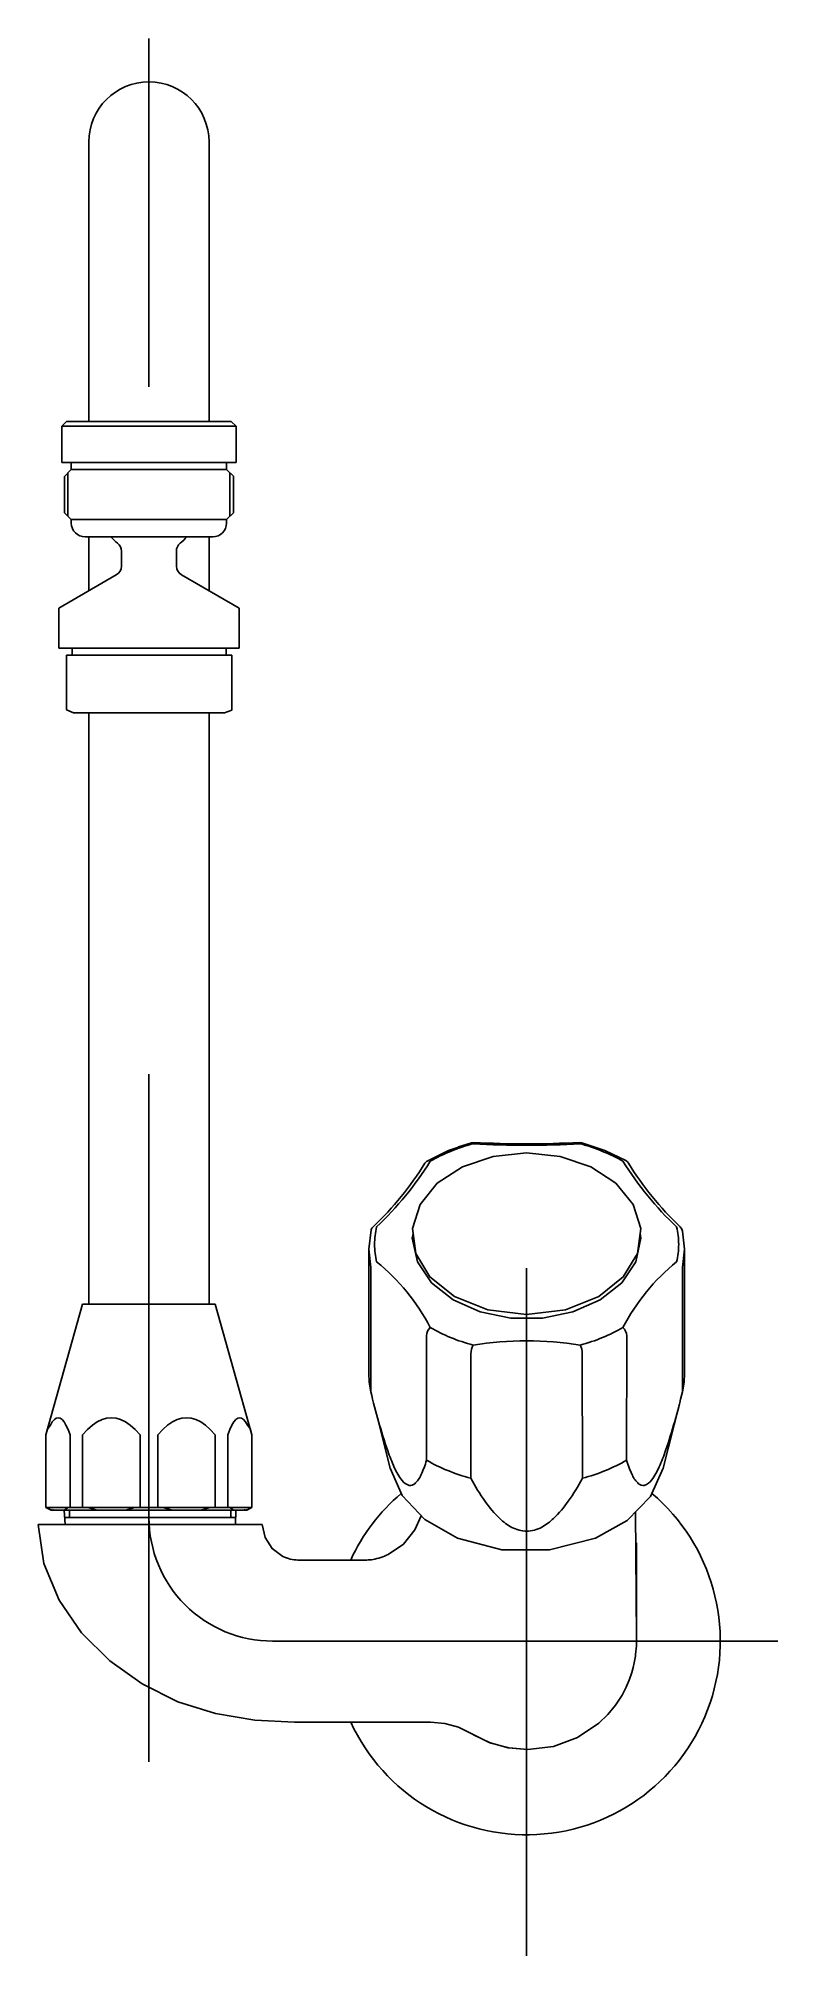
# Model space of a CAD drawing. Extents: x 97.078 to 97.185, y 33.294 to 33.572.
import ezdxf

# ---------------------------------------------------------------- set-up
doc = ezdxf.new("R2010")
doc.units = 0
doc.header["$LTSCALE"] = 0.2
doc.header["$MEASUREMENT"] = 0
doc.linetypes.add('AXES', pattern=[0.54, 0.3, -0.08, 0.08, -0.08])
doc.linetypes.add('CONTINU', pattern=[0])
doc.layers.get('0').update_dxf_attribs({"linetype": 'CONTINUOUS'})
doc.layers.add('DECA_EIXOS', color=5, linetype='AXES')

msp = doc.modelspace()

# ---------------------------------------------------------------- linework, layer by layer
at = {"linetype": 'CONTINU'}
for points in [[(97.10233, 33.55738, 0.999997), (97.08485, 33.55738)], [(97.0823, 33.50194, 0.414214), (97.0843, 33.49995)], [(97.10288, 33.49995, 0.414213), (97.10487, 33.50194)], [(97.08807, 33.49995, 0.046263), (97.08904, 33.49901)], [(97.08959, 33.49785, 0.227736), (97.08904, 33.49901)], [(97.09814, 33.49902, 0.227779), (97.09758, 33.49785)], [(97.09814, 33.49902, 0.046026), (97.0991, 33.49995)], [(97.08884, 33.4944, 0.267952), (97.08959, 33.49569)], [(97.09758, 33.49569, 0.267941), (97.09833, 33.4944)], [(97.13747, 33.41057, -0.031965), (97.14072, 33.41166)], [(97.14072, 33.41166, 0.027415), (97.15632, 33.41166)], [(97.1562, 33.41187, -0.028424), (97.14084, 33.41187)], [(97.15632, 33.41166, -0.031993), (97.15958, 33.41057)], [(97.13373, 33.40885, -0.065441), (97.12621, 33.39961)], [(97.1267, 33.39957, 0.064458), (97.1345, 33.40912)], [(97.13747, 33.41057, 0.0342), (97.1345, 33.40912)], [(97.15958, 33.41057, -0.0342), (97.16254, 33.40912)], [(97.16254, 33.40912, 0.06446), (97.17034, 33.39957)], [(97.17084, 33.39961, -0.065439), (97.16332, 33.40885)], [(97.12641, 33.39703, -0.057482), (97.1267, 33.39957)], [(97.17034, 33.39957, -0.05751), (97.17064, 33.39703)], [(97.12641, 33.39703, 0.057483), (97.1267, 33.39449)], [(97.1345, 33.38494, 0.105145), (97.1267, 33.39449)], [(97.17034, 33.39449, 0.105145), (97.16254, 33.38494)], [(97.17034, 33.39449, 0.057517), (97.17064, 33.39703)], [(97.13396, 33.38377, -0.18297), (97.1345, 33.38494)], [(97.1345, 33.38494, 0.034205), (97.13747, 33.38349)], [(97.13747, 33.38349, 0.031967), (97.14073, 33.3824)], [(97.15632, 33.3824, 0.031983), (97.15958, 33.38349)], [(97.16254, 33.38494, -0.034217), (97.15958, 33.38349)], [(97.16309, 33.38377, 0.182969), (97.16254, 33.38494)], [(97.14042, 33.38113, -0.098111), (97.14073, 33.3824)], [(97.15632, 33.3824, 0.078483), (97.14073, 33.3824)], [(97.15662, 33.38113, 0.098121), (97.15632, 33.3824)], [(97.12586, 33.37559, 0.02309), (97.12832, 33.367, 0.022393), (97.12928, 33.36461, 0.05865), (97.1304, 33.3627)], [(97.1667, 33.36277, 0.056662), (97.16781, 33.36469, 0.021774), (97.16874, 33.36705, 0.02286), (97.17119, 33.37559)], [(97.1304, 33.3627, 0.176631), (97.13145, 33.36199, 0.205119), (97.13224, 33.36223, 0.108063), (97.13315, 33.36349, 0.040847), (97.13397, 33.36565)], [(97.13397, 33.36565, 0.034574), (97.13704, 33.36415)], [(97.14041, 33.36302, -0.031492), (97.13704, 33.36415)], [(97.15664, 33.36302, 0.031491), (97.16001, 33.36415)], [(97.16307, 33.36565, -0.034752), (97.16001, 33.36415)], [(97.16307, 33.36565, 0.041311), (97.1639, 33.36347, 0.10868), (97.16482, 33.36222, 0.206924), (97.16563, 33.36199, 0.161928), (97.1667, 33.36277)], [(97.14041, 33.36302, 0.029192), (97.14249, 33.35966, 0.04987), (97.14462, 33.35716, 0.064758), (97.14638, 33.35588, 0.113752), (97.14852, 33.35533)], [(97.14852, 33.35533, 0.118152), (97.15073, 33.35592, 0.064035), (97.15245, 33.35719, 0.049683), (97.15458, 33.35968, 0.028901), (97.15664, 33.36302)], [(97.12294, 33.32756, 1.245401), (97.16675, 33.36082)], [(97.13027, 33.3608, 0.108935), (97.12294, 33.35113)], [(97.11307, 33.35166, 0.108155), (97.11527, 33.35113)], [(97.12526, 33.35113, 0.039329), (97.12618, 33.35121)], [(97.12618, 33.35121, 0.070486), (97.12839, 33.35194)], [(97.16438, 33.33737, -0.030259), (97.16402, 33.33549)]]:
    msp.add_lwpolyline(points, format="xyb", dxfattribs=at)
for points in [[(97.08485, 33.51673), (97.08485, 33.55738)], [(97.10233, 33.51673), (97.10233, 33.55738)], [(97.0809, 33.51602), (97.08161, 33.51673)], [(97.0809, 33.51073), (97.0809, 33.51602)], [(97.0809, 33.51602), (97.10627, 33.51602)], [(97.08161, 33.51673), (97.10556, 33.51673)], [(97.08485, 33.51673), (97.10233, 33.51673)], [(97.10627, 33.51602), (97.10556, 33.51673)], [(97.10627, 33.51073), (97.10627, 33.51602)], [(97.0823, 33.51073), (97.0809, 33.51073)], [(97.09359, 33.51073), (97.0809, 33.51073)], [(97.0823, 33.50973), (97.0813, 33.50873)], [(97.0818, 33.50294), (97.0818, 33.50923)], [(97.0823, 33.50973), (97.0823, 33.51073)], [(97.0823, 33.50973), (97.10487, 33.50973)], [(97.09359, 33.51073), (97.10627, 33.51073)], [(97.10487, 33.50973), (97.10487, 33.51073)], [(97.10587, 33.50874), (97.10487, 33.50973)], [(97.10537, 33.50294), (97.10537, 33.50923)], [(97.0813, 33.50344), (97.0813, 33.50873)], [(97.10587, 33.50344), (97.10587, 33.50874)], [(97.0823, 33.50244), (97.0813, 33.50344)], [(97.10587, 33.50344), (97.10487, 33.50244)], [(97.0823, 33.50194), (97.0823, 33.50244)], [(97.10487, 33.50244), (97.0823, 33.50244)], [(97.10487, 33.50194), (97.10487, 33.50244)], [(97.09359, 33.49995), (97.0843, 33.49995)], [(97.08485, 33.49209), (97.08485, 33.49995)], [(97.08959, 33.49569), (97.08959, 33.49785)], [(97.10288, 33.49995), (97.09359, 33.49995)], [(97.09758, 33.49569), (97.09758, 33.49785)], [(97.10233, 33.49209), (97.10233, 33.49995)], [(97.08884, 33.4944), (97.08046, 33.48956)], [(97.10671, 33.48956), (97.09833, 33.4944)], [(97.08046, 33.48376), (97.08046, 33.48956)], [(97.10671, 33.48376), (97.10671, 33.48956)], [(97.08046, 33.48376), (97.09359, 33.48376)], [(97.08244, 33.48376), (97.08244, 33.48274)], [(97.09359, 33.48376), (97.10671, 33.48376)], [(97.10481, 33.48376), (97.10481, 33.48272)], [(97.08159, 33.48274), (97.08158, 33.47476)], [(97.08159, 33.48274), (97.09359, 33.48273)], [(97.09359, 33.48273), (97.10566, 33.48272)], [(97.10566, 33.48272), (97.10565, 33.47473)], [(97.08158, 33.47476), (97.08263, 33.47435)], [(97.08263, 33.47435), (97.1046, 33.47433)], [(97.08485, 33.38832), (97.08485, 33.47435)], [(97.10233, 33.38832), (97.10233, 33.47433)], [(97.1046, 33.47433), (97.10565, 33.47473)], [(97.13717, 33.41071), (97.14051, 33.41183)], [(97.13863, 33.41121), (97.14051, 33.41183)], [(97.14051, 33.41183), (97.14084, 33.41187)], [(97.1562, 33.41187), (97.15653, 33.41183)], [(97.15653, 33.41183), (97.15988, 33.41071)], [(97.13373, 33.40885), (97.13395, 33.40911)], [(97.13395, 33.40911), (97.13717, 33.41071)], [(97.15988, 33.41071), (97.16293, 33.40922)], [(97.16293, 33.40922), (97.16319, 33.40902)], [(97.16319, 33.40902), (97.16332, 33.40885)], [(97.12555, 33.39633), (97.1259, 33.39916)], [(97.1259, 33.39916), (97.12601, 33.39941)], [(97.12621, 33.39961), (97.12601, 33.39941)], [(97.13189, 33.39796), (97.13202, 33.3986)], [(97.13189, 33.39796), (97.13263, 33.39451), (97.13469, 33.39143), (97.13784, 33.38895), (97.14179, 33.38721), (97.14622, 33.38632), (97.15082, 33.38632), (97.15526, 33.38721), (97.15921, 33.38895), (97.16235, 33.39143), (97.16442, 33.39451), (97.16515, 33.39796)], [(97.16515, 33.39796), (97.16502, 33.3986)], [(97.17112, 33.39926), (97.17084, 33.39961)], [(97.17112, 33.39926), (97.17119, 33.39897)], [(97.17119, 33.39897), (97.1715, 33.39633)], [(97.12555, 33.39633), (97.12586, 33.39369)], [(97.12555, 33.37828), (97.12555, 33.39633)], [(97.17119, 33.39369), (97.1715, 33.39633)], [(97.1715, 33.37828), (97.1715, 33.39633)], [(97.12586, 33.37559), (97.12586, 33.39369)], [(97.17119, 33.37559), (97.17119, 33.39369)], [(97.08395, 33.38832), (97.0786, 33.36934)], [(97.09359, 33.38832), (97.08395, 33.38832)], [(97.09359, 33.38832), (97.10323, 33.38832)], [(97.10323, 33.38832), (97.10857, 33.36934)], [(97.13397, 33.36565), (97.13396, 33.38377)], [(97.16307, 33.36565), (97.16309, 33.38377)], [(97.14041, 33.36302), (97.14042, 33.38113)], [(97.15664, 33.36302), (97.15662, 33.38113)], [(97.12555, 33.37828), (97.12562, 33.377)], [(97.17142, 33.377), (97.1715, 33.37828)], [(97.12586, 33.37559), (97.12562, 33.377)], [(97.17119, 33.37559), (97.17142, 33.377)], [(97.16837, 33.36448), (97.17075, 33.37386)], [(97.07883, 33.37014), (97.0786, 33.36934)], [(97.0786, 33.35879), (97.0786, 33.36934)], [(97.07925, 33.37073), (97.07883, 33.37014)], [(97.07953, 33.37121), (97.07925, 33.37073)], [(97.07983, 33.37156), (97.07953, 33.37121)], [(97.08011, 33.37175), (97.07983, 33.37156)], [(97.08039, 33.37182), (97.08011, 33.37175)], [(97.08067, 33.37175), (97.08039, 33.37182)], [(97.08096, 33.37155), (97.08067, 33.37175)], [(97.08124, 33.37121), (97.08096, 33.37155)], [(97.08152, 33.37075), (97.08124, 33.37121)], [(97.08182, 33.37012), (97.08152, 33.37075)], [(97.08212, 33.36934), (97.08182, 33.37012)], [(97.08212, 33.35879), (97.08212, 33.36934)], [(97.08466, 33.37011), (97.08395, 33.36934)], [(97.08395, 33.35879), (97.08395, 33.36934)], [(97.08536, 33.37073), (97.08466, 33.37011)], [(97.08606, 33.37121), (97.08536, 33.37073)], [(97.08677, 33.37156), (97.08606, 33.37121)], [(97.08743, 33.37175), (97.08677, 33.37156)], [(97.08812, 33.37182), (97.08743, 33.37175)], [(97.0888, 33.37175), (97.08812, 33.37182)], [(97.08947, 33.37156), (97.0888, 33.37175)], [(97.09016, 33.37122), (97.08947, 33.37156)], [(97.09085, 33.37075), (97.09016, 33.37122)], [(97.09158, 33.37011), (97.09085, 33.37075)], [(97.09229, 33.36934), (97.09158, 33.37011)], [(97.09229, 33.35879), (97.09229, 33.36934)], [(97.09488, 33.36934), (97.09559, 33.37011)], [(97.09488, 33.35879), (97.09488, 33.36934)], [(97.09559, 33.37011), (97.09629, 33.37073)], [(97.09629, 33.37073), (97.09702, 33.37122)], [(97.09702, 33.37122), (97.0977, 33.37156)], [(97.0977, 33.37156), (97.09837, 33.37175)], [(97.09837, 33.37175), (97.09905, 33.37182)], [(97.09905, 33.37182), (97.09974, 33.37175)], [(97.09974, 33.37175), (97.10041, 33.37156)], [(97.10041, 33.37156), (97.10112, 33.37121)], [(97.10112, 33.37121), (97.10181, 33.37073)], [(97.10181, 33.37073), (97.10251, 33.37011)], [(97.10251, 33.37011), (97.10323, 33.36934)], [(97.10323, 33.35879), (97.10323, 33.36934)], [(97.10506, 33.36934), (97.10536, 33.37012)], [(97.10506, 33.35879), (97.10506, 33.36934)], [(97.10536, 33.37012), (97.10564, 33.37073)], [(97.10564, 33.37073), (97.10594, 33.37122)], [(97.10594, 33.37122), (97.10622, 33.37156)], [(97.10622, 33.37156), (97.1065, 33.37175)], [(97.1065, 33.37175), (97.10678, 33.37182)], [(97.10678, 33.37182), (97.10707, 33.37175)], [(97.10707, 33.37175), (97.10734, 33.37156)], [(97.10734, 33.37156), (97.10764, 33.37121)], [(97.10764, 33.37121), (97.10793, 33.37073)], [(97.10793, 33.37073), (97.10834, 33.37016)], [(97.10834, 33.37016), (97.10857, 33.36934)], [(97.10857, 33.35879), (97.10857, 33.36934)], [(97.12677, 33.37199), (97.12868, 33.36448)], [(97.13849, 33.3543), (97.13372, 33.35701), (97.1304, 33.3605), (97.12868, 33.36448)], [(97.16837, 33.36448), (97.16654, 33.36035), (97.16316, 33.35689), (97.15856, 33.3543)], [(97.07893, 33.35879), (97.0786, 33.35879)], [(97.07935, 33.35836), (97.0786, 33.35879)], [(97.09359, 33.35879), (97.0786, 33.35879)], [(97.07935, 33.35836), (97.07893, 33.35879)], [(97.0793, 33.35855), (97.07935, 33.35836)], [(97.09359, 33.35836), (97.07935, 33.35836)], [(97.07982, 33.35836), (97.07954, 33.35848)], [(97.08011, 33.35836), (97.07982, 33.35836)], [(97.08039, 33.35836), (97.08011, 33.35836)], [(97.08096, 33.35836), (97.08067, 33.35836)], [(97.08124, 33.35836), (97.08096, 33.35836)], [(97.08153, 33.35857), (97.08124, 33.35836)], [(97.0814, 33.35632), (97.08124, 33.35836)], [(97.08182, 33.35879), (97.08153, 33.35857)], [(97.08212, 33.35879), (97.08182, 33.35879)], [(97.08205, 33.35732), (97.08205, 33.35836)], [(97.08468, 33.35879), (97.08395, 33.35879)], [(97.08536, 33.35857), (97.08468, 33.35879)], [(97.08606, 33.35836), (97.08536, 33.35857)], [(97.08675, 33.35836), (97.08606, 33.35836)], [(97.08745, 33.35836), (97.08675, 33.35836)], [(97.08812, 33.35836), (97.08745, 33.35836)], [(97.08879, 33.35836), (97.08812, 33.35836)], [(97.08947, 33.35836), (97.08879, 33.35836)], [(97.09016, 33.35836), (97.08947, 33.35836)], [(97.09088, 33.35857), (97.09016, 33.35836)], [(97.09156, 33.35879), (97.09088, 33.35857)], [(97.09229, 33.35879), (97.09156, 33.35879)], [(97.09359, 33.35879), (97.10857, 33.35879)], [(97.09359, 33.35836), (97.10782, 33.35836)], [(97.09488, 33.35879), (97.09561, 33.35879)], [(97.09561, 33.35879), (97.09629, 33.35857)], [(97.09629, 33.35857), (97.09702, 33.35836)], [(97.09702, 33.35836), (97.09768, 33.35836)], [(97.09768, 33.35836), (97.09837, 33.35836)], [(97.09837, 33.35836), (97.09905, 33.35836)], [(97.09905, 33.35836), (97.09973, 33.35836)], [(97.09973, 33.35836), (97.10042, 33.35836)], [(97.10042, 33.35836), (97.10112, 33.35836)], [(97.10112, 33.35836), (97.10181, 33.35857)], [(97.10181, 33.35857), (97.1025, 33.35879)], [(97.1025, 33.35879), (97.10323, 33.35879)], [(97.10506, 33.35879), (97.10535, 33.35879)], [(97.10535, 33.35879), (97.10565, 33.35856)], [(97.10552, 33.35732), (97.10552, 33.35836)], [(97.10565, 33.35856), (97.10593, 33.35836)], [(97.10593, 33.35836), (97.10622, 33.35836)], [(97.10617, 33.35632), (97.10622, 33.35836)], [(97.10622, 33.35836), (97.1065, 33.35836)], [(97.10678, 33.35836), (97.10707, 33.35836)], [(97.10707, 33.35836), (97.10734, 33.35836)], [(97.10734, 33.35836), (97.10764, 33.35849)], [(97.10782, 33.35836), (97.10825, 33.35879)], [(97.10782, 33.35836), (97.10857, 33.35879)], [(97.10787, 33.35855), (97.10782, 33.35836)], [(97.10825, 33.35879), (97.10857, 33.35879)], [(97.0775, 33.35632), (97.0783, 33.35061), (97.08051, 33.34528), (97.0838, 33.34054), (97.0879, 33.33647), (97.0926, 33.33311), (97.09777, 33.33053), (97.10328, 33.32879), (97.10899, 33.32786), (97.11476, 33.32756)], [(97.09361, 33.35632), (97.0775, 33.35632)], [(97.08132, 33.35732), (97.1062, 33.35732)], [(97.11007, 33.35632), (97.09361, 33.35632)], [(97.11007, 33.35632), (97.11048, 33.35439), (97.11152, 33.35279), (97.11307, 33.35166)], [(97.12839, 33.35194), (97.13061, 33.35346), (97.13227, 33.35554), (97.13318, 33.35758)], [(97.16438, 33.35813), (97.1645, 33.33986)], [(97.15856, 33.3543), (97.15185, 33.3526), (97.14494, 33.35263), (97.13849, 33.3543)], [(97.1645, 33.35363), (97.1645, 33.33986)], [(97.11527, 33.35113), (97.12526, 33.35113)], [(97.16449, 33.33866), (97.16438, 33.33737)], [(97.16449, 33.33866), (97.1645, 33.33934)], [(97.1645, 33.33986), (97.1645, 33.33934)], [(97.1645, 33.33948), (97.1645, 33.3392)], [(97.16345, 33.33368), (97.16311, 33.33287)], [(97.16382, 33.33477), (97.16345, 33.33368)], [(97.16402, 33.33549), (97.16382, 33.33477)], [(97.1624, 33.33148), (97.16145, 33.33001), (97.16034, 33.32867), (97.15902, 33.32739)], [(97.16301, 33.33264), (97.1624, 33.33148)], [(97.16301, 33.33264), (97.16311, 33.33287)], [(97.11476, 33.32756), (97.1153, 33.32756)], [(97.13456, 33.32756), (97.1153, 33.32756)], [(97.14047, 33.32589), (97.13861, 33.32681), (97.13662, 33.32737), (97.13456, 33.32756)], [(97.14872, 33.32356), (97.14584, 33.32383), (97.14306, 33.32461), (97.14047, 33.32589)], [(97.14872, 33.32356), (97.14597, 33.3238), (97.14331, 33.32452), (97.14081, 33.32569)], [(97.15902, 33.32739), (97.15593, 33.3253), (97.15243, 33.324), (97.14872, 33.32356)]]:
    msp.add_lwpolyline(points, dxfattribs=at)
msp.add_lwpolyline([(97.14852, 33.38683), (97.15419, 33.38753), (97.15901, 33.38946), (97.16258, 33.39231), (97.16465, 33.39572), (97.16512, 33.39935), (97.16402, 33.40286), (97.16151, 33.40593), (97.15786, 33.40832), (97.1534, 33.40983), (97.14852, 33.41035), (97.14365, 33.40983), (97.13919, 33.40832), (97.13553, 33.40593), (97.13303, 33.40286), (97.13193, 33.39935), (97.13239, 33.39572), (97.13446, 33.39231), (97.13804, 33.38946), (97.14286, 33.38753)], close=True, dxfattribs=at)
at = {"layer": 'DECA_EIXOS'}
for points in [[(97.09359, 33.32178), (97.09359, 33.57244)], [(97.14852, 33.29359), (97.14852, 33.43953)], [(97.18504, 33.33934), (97.11158, 33.33934)]]:
    msp.add_lwpolyline(points, dxfattribs=at)
msp.add_lwpolyline([(97.09359, 33.35732, 0.414447), (97.11158, 33.33934)], format="xyb", dxfattribs=at)

doc.saveas('drawing.dxf')
